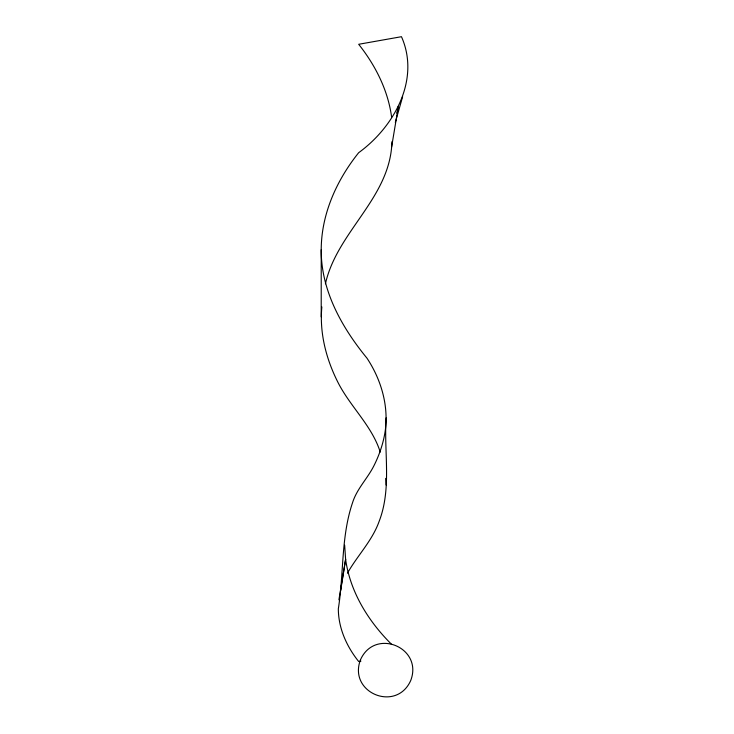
<?xml version="1.0" encoding="UTF-8"?>
<svg xmlns="http://www.w3.org/2000/svg" width="734" height="734" viewBox="0 0 734 734"><rect width="100%" height="100%" fill="white"/><g stroke="black" fill="none" stroke-linecap="round" stroke-linejoin="round"><path stroke-width="1.1" d="M360.926 661.114L358.678 661.518C346.723 646.599 338.374 628.176 338.328 608.816C343.916 573.649 340.952 536.875 352.503 502.836C356.797 488.917 367.376 478.706 373.845 465.916C379.542 454.621 383.588 442.547 385.35 430.005C388.58 404.773 380.873 379.203 366.991 358.192C341.87 327.502 320.942 290.499 321.217 249.734C321.299 214.08 336.667 180.16 358.678 152.69C393.846 127.175 420.582 79.813 401.47 36.7L358.678 44.288C375.413 65.354 388.002 90.209 391.607 117.082M380.249 452.08C371.918 425.665 350.274 406.746 337.97 382.414C326.235 359.229 319.373 333.007 321.85 306.931M325.419 283.819C337.172 231.256 390.506 197.822 391.947 141.68M386.121 417.875C383.818 452.126 391.864 488.257 379.203 521.195C372.331 540.701 357.44 555.491 347.43 573.208M340.613 590.87L345.622 559.345L344.65 545.169M338.906 599.825L345.622 559.345C350.182 592.127 368.496 621.469 391.69 644.452M391.607 147.02L398.351 106.54L396.837 113.192M395.305 122.413L402.636 96.705M385.708 478.394L386.121 485.009M321.217 249.734L321.217 316.859M360.504 659.728C347.861 692.722 396.323 712.797 410.719 680.528C423.362 647.535 374.891 627.46 360.504 659.728"/></g></svg>
